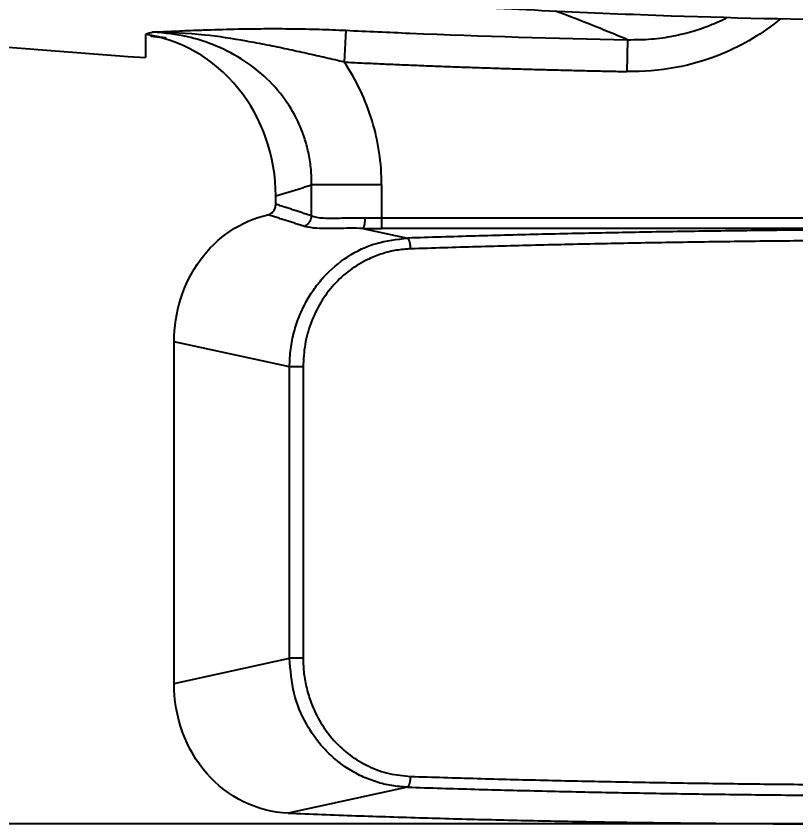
# Model space of a CAD drawing. Header units: millimetres. Extents: x -87 to 534, y -466 to 274.
# Drawn here: x 79.1 to 151.9, y -261.8 to -186.4 of the extents above; entities that cross this region are included whole.
import ezdxf

# ---------------------------------------------------------------- set-up
doc = ezdxf.new("R2010")
doc.units = ezdxf.units.MM
doc.header["$MEASUREMENT"] = 0
doc.layers.add('1', color=7, linetype='Continuous')
doc.layers.add('______', color=7, linetype='Continuous')
doc.styles.add('______', font='gulim_1.ttc')
doc.dimstyles.new('____ ______ 01', dxfattribs={"dimscale": 10, "dimtxt": 1, "dimasz": 1, "dimexe": 0.5, "dimexo": 0.5, "dimgap": 0.09, "dimtad": 1, "dimtoh": 1, "dimzin": 1, "dimdsep": 46, "dimtxsty": '______', "dimcen": 0.5, "dimazin": 0, "dimtfac": 1, "dimtdec": 4, "dimtix": 1, "dimtmove": 0, "dimatfit": 3, "dimfxl": 0, "dimtolj": 1, "dimtzin": 1, "dimarcsym": 0})

# ---------------------------------------------------------------- blocks, each defined once
blk = doc.blocks.new('*D2')
at = {"layer": '______', "color": 0, "lineweight": -2}
for p, q in [((141.549, 192.153), (-79.451, 192.153)), ((-74.451, 182.153), (-74.451, -251.797)), ((341.868, -261.797), (-79.451, -261.797))]:
    blk.add_line(p, q, dxfattribs=at)
at = {"layer": '______', "color": 0}
for points in [[(-72.784, 182.153), (-76.117, 182.153), (-74.451, 192.153)], [(-76.117, -251.797), (-72.784, -251.797), (-74.451, -261.797)]]:
    blk.add_solid(points, dxfattribs=at)
at = {"layer": 'Defpoints', "color": 0}
for p in [(146.549, 192.153), (-74.451, -261.797), (346.868, -261.797)]:
    blk.add_point(p, dxfattribs=at)
at = {"layer": '______', "color": 0, "insert": (-80.481, -34.822), "char_height": 10, "attachment_point": 5, "rotation": 90, "style": '______'}
blk.add_mtext('\\A1;453.95', dxfattribs=at)

msp = doc.modelspace()

# ---------------------------------------------------------------- linework, layer by layer
at = {"layer": '1', "color": 157}
for p, q in [((109.897, -187.701), (109.754, -190.669)), ((136.205, -188.579), (136.149, -191.549)), ((106.706, -205.037), (106.706, -202.141)), ((113.251, -202.141), (106.706, -202.141)), ((113.251, -202.141), (113.251, -205.225)), ((103.365, -203.942), (103.365, -203.155)), ((113.251, -205.225), (168.875, -205.225)), ((113.251, -205.225), (113.251, -206.219)), ((111.507, -206.199), (115.665, -207.104)), ((168.875, -206.219), (113.251, -206.219)), ((104.648, -219.136), (93.862, -216.788)), ((93.862, -248.689), (93.862, -216.788)), ((104.648, -246.342), (104.648, -219.136)), ((105.914, -219.136), (104.648, -219.136)), ((105.914, -219.136), (105.914, -246.342)), ((93.862, -248.689), (104.648, -246.342)), ((105.914, -246.342), (104.648, -246.342)), ((115.665, -258.373), (104.519, -260.799))]:
    msp.add_line(p, q, dxfattribs=at)
msp.add_arc((153.082, 712.165), 904.533, 262.820233, 266.075852, dxfattribs=at)
for points, knots in [([(37.493, -176.28), (41.381, -176.896), (49.851, -178.236), (63.684, -180.147), (79.688, -182.073), (97.89, -183.867), (118.315, -185.391), (145.933, -186.713), (177.103, -187.012), (207.996, -185.966), (229.709, -184.561), (241.107, -183.538), (245.26, -183.165)], [0, 0, 0, 0, 0.057648, 0.125601, 0.203809, 0.292242, 0.390899, 0.499827, 0.690417, 0.837452, 0.940775, 1, 1, 1, 1]), ([(136.205, -188.579), (134.921, -188.043), (132.789, -187.153), (130.423, -186.257), (129.47, -185.9)], [0, 0, 0, 0, 0.602362, 1, 1, 1, 1]), ([(150.499, -186.63), (148.863, -187.992), (147.025, -189.091), (142.254, -191.053), (139.217, -191.607), (136.149, -191.549)], [0, 0, 0, 0, 0.411083, 0.411083, 1, 1, 1, 1]), ([(136.205, -188.579), (136.953, -188.574), (138.396, -188.565), (140.452, -188.267), (142.284, -187.823), (143.971, -187.235), (145.033, -186.76), (145.567, -186.487)], [0, 0, 0, 0, 0.231817, 0.446655, 0.641772, 0.814999, 1, 1, 1, 1]), ([(91.89, -187.869), (92.551, -187.838), (93.873, -187.777), (95.687, -187.701), (97.773, -187.626), (99.962, -187.569), (102.496, -187.54), (104.908, -187.549), (107.37, -187.595), (109.068, -187.666), (109.897, -187.701)], [0, 0, 0, 0, 0.125215, 0.250632, 0.335119, 0.500283, 0.628902, 0.749881, 0.877874, 1, 1, 1, 1]), ([(109.897, -187.701), (111.895, -187.797), (113.893, -187.886), (122.659, -188.249), (129.431, -188.452), (136.205, -188.579)], [0, 0, 0, 0, 0.22793, 0.22793, 1, 1, 1, 1]), ([(103.365, -203.155), (103.365, -199.458), (102.075, -195.848), (97.589, -190.352), (94.463, -188.545), (91.18, -188.088)], [0, 0, 0, 0, 0.5, 0.5, 1, 1, 1, 1]), ([(93.113, -188.425), (93.011, -188.413), (92.9, -188.4), (92.676, -188.375), (92.56, -188.361), (92.341, -188.336), (92.234, -188.324), (92.045, -188.302), (91.959, -188.292), (91.822, -188.276), (91.767, -188.27), (91.699, -188.262), (91.681, -188.26), (91.681, -188.26)], [0, 0, 0, 0, 0.168667, 0.168667, 0.337318, 0.337318, 0.506146, 0.506146, 0.674507, 0.674507, 0.841873, 0.841873, 1, 1, 1, 1]), ([(106.706, -202.141), (106.7, -201.66), (106.687, -200.699), (106.472, -199.275), (106.117, -197.891), (105.452, -196.133), (104.261, -194.06), (102.38, -191.965), (100.081, -190.237), (97.644, -189.034), (94.869, -188.161), (92.973, -187.975), (91.89, -187.869)], [0, 0, 0, 0, 0.063148, 0.126013, 0.1884, 0.250122, 0.372088, 0.499645, 0.617368, 0.748587, 0.856398, 1, 1, 1, 1]), ([(109.754, -190.669), (109.186, -190.538), (108.017, -190.268), (106.24, -189.859), (104.407, -189.459), (102.53, -189.074), (99.956, -188.585), (96.398, -188.014), (93.499, -187.921), (91.89, -187.869)], [0, 0, 0, 0, 0.090893, 0.187077, 0.287369, 0.391643, 0.500063, 0.722725, 1, 1, 1, 1]), ([(113.251, -202.141), (113.251, -200.097), (112.956, -198.103), (111.774, -194.216), (110.886, -192.352), (109.754, -190.669)], [0, 0, 0, 0, 0.5, 0.5, 1, 1, 1, 1]), ([(102.624, -204.929), (102.725, -204.905), (102.825, -204.863), (103.003, -204.747), (103.084, -204.671), (103.217, -204.498), (103.27, -204.398), (103.345, -204.181), (103.365, -204.061), (103.365, -203.942)], [0, 0, 0, 0, 0.245964, 0.245964, 0.491862, 0.491862, 0.738754, 0.738754, 1, 1, 1, 1]), ([(93.862, -216.788), (93.862, -214.016), (94.709, -211.324), (97.873, -207), (100.101, -205.501), (102.624, -204.929)], [0, 0, 0, 0, 0.5, 0.5, 1, 1, 1, 1]), ([(106.706, -205.037), (106.85, -205.081), (107.145, -205.17), (107.808, -205.233), (108.757, -205.25), (109.85, -205.211), (110.913, -205.192), (111.474, -205.201), (111.725, -205.205)], [0, 0, 0, 0, 0.157914, 0.324471, 0.500038, 0.748955, 0.887745, 1, 1, 1, 1]), ([(111.725, -205.205), (111.978, -205.211), (112.482, -205.222), (112.995, -205.224), (113.251, -205.225)], [0, 0, 0, 0, 0.501061, 1, 1, 1, 1]), ([(111.507, -206.199), (111.095, -206.193), (110.273, -206.182), (109.138, -206.204), (107.954, -206.216), (106.792, -206.188), (106.25, -206.059), (105.979, -205.995)], [0, 0, 0, 0, 0.166253, 0.331555, 0.500264, 0.749684, 1, 1, 1, 1]), ([(104.648, -219.136), (104.671, -218.573), (104.716, -217.466), (105.046, -215.867), (105.537, -214.382), (106.181, -213.027), (106.945, -211.816), (108.156, -210.316), (110.031, -208.738), (112.724, -207.433), (114.682, -207.214), (115.665, -207.104)], [0, 0, 0, 0, 0.091216, 0.179275, 0.264192, 0.345984, 0.424672, 0.500279, 0.665842, 0.832312, 1, 1, 1, 1]), ([(166.486, -207.305), (164.363, -207.307), (160.114, -207.312), (153.742, -207.351), (147.376, -207.414), (141.025, -207.502), (134.697, -207.615), (128.403, -207.753), (122.145, -207.915), (118.025, -208.044), (115.962, -208.109)], [0, 0, 0, 0, 0.124156, 0.248549, 0.373181, 0.498055, 0.623172, 0.748534, 0.874142, 1, 1, 1, 1]), ([(115.962, -208.109), (115.514, -208.141), (114.618, -208.205), (113.303, -208.534), (111.83, -209.109), (110.264, -210.034), (108.748, -211.414), (107.513, -213.077), (106.613, -214.971), (106.023, -217.015), (105.95, -218.43), (105.914, -219.136)], [0, 0, 0, 0, 0.0833, 0.166421, 0.250771, 0.376289, 0.500288, 0.624163, 0.749442, 0.875065, 1, 1, 1, 1]), ([(115.665, -258.373), (115.172, -258.337), (114.189, -258.266), (112.752, -257.91), (111.376, -257.378), (110.082, -256.664), (108.891, -255.783), (107.51, -254.454), (106.09, -252.453), (104.899, -249.587), (104.734, -247.45), (104.648, -246.342)], [0, 0, 0, 0, 0.084072, 0.167816, 0.251269, 0.334469, 0.417457, 0.500271, 0.654372, 0.820901, 1, 1, 1, 1]), ([(105.914, -246.342), (105.93, -246.813), (105.962, -247.754), (106.225, -249.147), (106.71, -250.718), (107.517, -252.405), (108.752, -254.067), (110.268, -255.449), (112.026, -256.48), (113.944, -257.185), (115.291, -257.307), (115.962, -257.369)], [0, 0, 0, 0, 0.083512, 0.166699, 0.250924, 0.376355, 0.500383, 0.624337, 0.749657, 0.875244, 1, 1, 1, 1]), ([(104.519, -260.799), (101.609, -260.683), (98.849, -259.317), (94.969, -254.861), (93.862, -251.803), (93.862, -248.689)], [0, 0, 0, 0, 0.5, 0.5, 1, 1, 1, 1]), ([(115.962, -257.369), (118.025, -257.433), (122.145, -257.562), (128.403, -257.724), (134.697, -257.862), (141.025, -257.975), (147.376, -258.063), (153.742, -258.126), (160.114, -258.165), (164.363, -258.17), (166.486, -258.172)], [0, 0, 0, 0, 0.125858, 0.251466, 0.376828, 0.501945, 0.626819, 0.751451, 0.875844, 1, 1, 1, 1])]:
    msp.add_open_spline(points, degree=3, knots=knots, dxfattribs=at)
for points in [[(91.89, -187.869), (91.654, -187.942), (91.417, -188.015), (91.18, -188.088)], [(91.18, -188.088), (91.18, -188.808), (91.18, -189.528), (91.18, -190.248)]]:
    msp.add_open_spline(points, degree=3, dxfattribs=at)
for points, weights in [([(109.754, -190.669), (122.945, -191.302), (136.149, -191.549)], [0.980989093527, 0.986558589188, 0.992371496086]), ([(103.365, -203.155), (105.037, -202.651), (106.706, -202.141)], [0.902663571062, 0.902296441031, 0.901932055533]), ([(106.706, -205.037), (105.049, -204.48), (103.365, -203.942)], [0.927373523537, 0.936260562684, 0.94621749241]), ([(105.979, -205.995), (104.315, -205.453), (102.624, -204.929)], [0.925609328068, 0.934260610386, 0.94395059525]), ([(111.507, -206.199), (112.368, -206.219), (113.251, -206.219)], [0.925629405207, 0.956291400836, 0.99999737484])]:
    msp.add_rational_spline(points, weights, degree=2, dxfattribs=at)
for points, weights, knots in [([(105.979, -205.995), (106.477, -205.851), (106.651, -205.333), (106.7, -205.189), (106.706, -205.037)], [0.863413047491, 0.815554531102, 1, 0.940601309274, 0.905294705584], [0.581609, 0.581609, 0.581609, 1.570796, 1.570796, 1.889354, 1.889354, 1.889354]), ([(111.507, -206.199), (111.704, -206.108), (111.725, -205.21), (111.725, -205.207), (111.725, -205.205)], [0.959710191023, 0.728868574002, 1, 0.998941171475, 0.997889998421], [0.116709, 0.116709, 0.116709, 1.570796, 1.570796, 1.576475, 1.576475, 1.576475]), ([(166.486, -206.301), (166.485, -206.301), (166.485, -206.301), (140.5, -206.301), (115.665, -207.104)], [0.999997374896, 0.999998687442, 1, 0.941335516299, 0.906171212369], [4.7123819, 4.7123819, 4.7123819, 4.712389, 4.712389, 5.0270086, 5.0270086, 5.0270086]), ([(115.962, -208.109), (115.962, -208.104), (115.962, -208.099), (115.933, -207.195), (115.665, -207.104)], [0.996091981963, 0.998032778105, 1, 0.729320586437, 0.958941898331], [1.560246, 1.560246, 1.560246, 1.570796, 1.570796, 3.022459, 3.022459, 3.022459]), ([(115.665, -258.373), (115.933, -258.283), (115.962, -257.378), (115.962, -257.373), (115.962, -257.369)], [0.958941898321, 0.729320586443, 1, 0.998032839791, 0.996092103679], [3.260726, 3.260726, 3.260726, 4.712389, 4.712389, 4.722939, 4.722939, 4.722939]), ([(115.665, -258.373), (140.5, -259.177), (166.485, -259.177), (166.485, -259.177), (166.486, -259.177)], [0.906171212369, 0.941335516299, 1, 0.999998687444, 0.999997374901], [4.3977694, 4.3977694, 4.3977694, 4.712389, 4.712389, 4.712396, 4.712396, 4.712396]), ([(104.519, -260.799), (129.528, -261.797), (156.278, -261.797), (156.531, -261.797), (156.784, -261.797)], [0.892838420752, 0.929402975082, 1, 0.999282269337, 0.998568056252], [4.3337747, 4.3337747, 4.3337747, 4.712389, 4.712389, 4.7162382, 4.7162382, 4.7162382])]:
    msp.add_rational_spline(points, weights, degree=2, knots=knots, dxfattribs=at)

# ---------------------------------------------------------------- dimensions: what is measured, and where the dimension line sits
at = {"layer": '______'}
dim = msp.add_linear_dim(base=(-74.451, -261.797), p1=(146.549, 192.153), p2=(346.868, -261.797), angle=90, dimstyle='____ ______ 01', override={"dimtmove": 1}, dxfattribs=at)
dim.commit()
dim.dimension.update_dxf_attribs({"geometry": '*D2', "text_midpoint": (-80.481, -34.822)})

doc.saveas('drawing.dxf')
